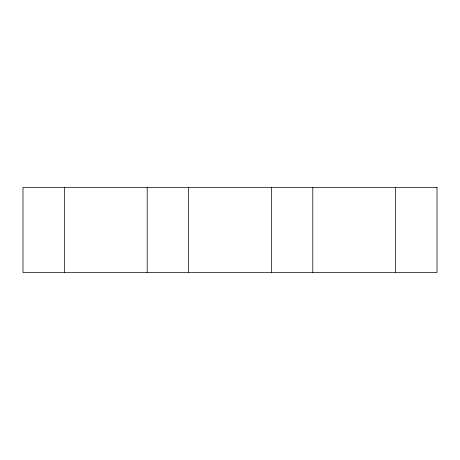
<?xml version="1.0" encoding="UTF-8"?>
<svg xmlns="http://www.w3.org/2000/svg" width="460" height="460" viewBox="0 0 460 460"><rect width="100%" height="100%" fill="white"/><g stroke="black" fill="none" stroke-linecap="round" stroke-linejoin="round"><path stroke-width="0.69" d="M395.6 187.381L395.6 272.619M312.8 187.381L312.8 272.619M271.4 187.381L271.4 272.619M188.6 187.381L188.6 272.619M147.2 187.381L147.2 272.619M64.4 187.381L64.4 272.619M437 187.381L23 187.381L23 272.619L437 272.619L437 187.381"/></g></svg>
